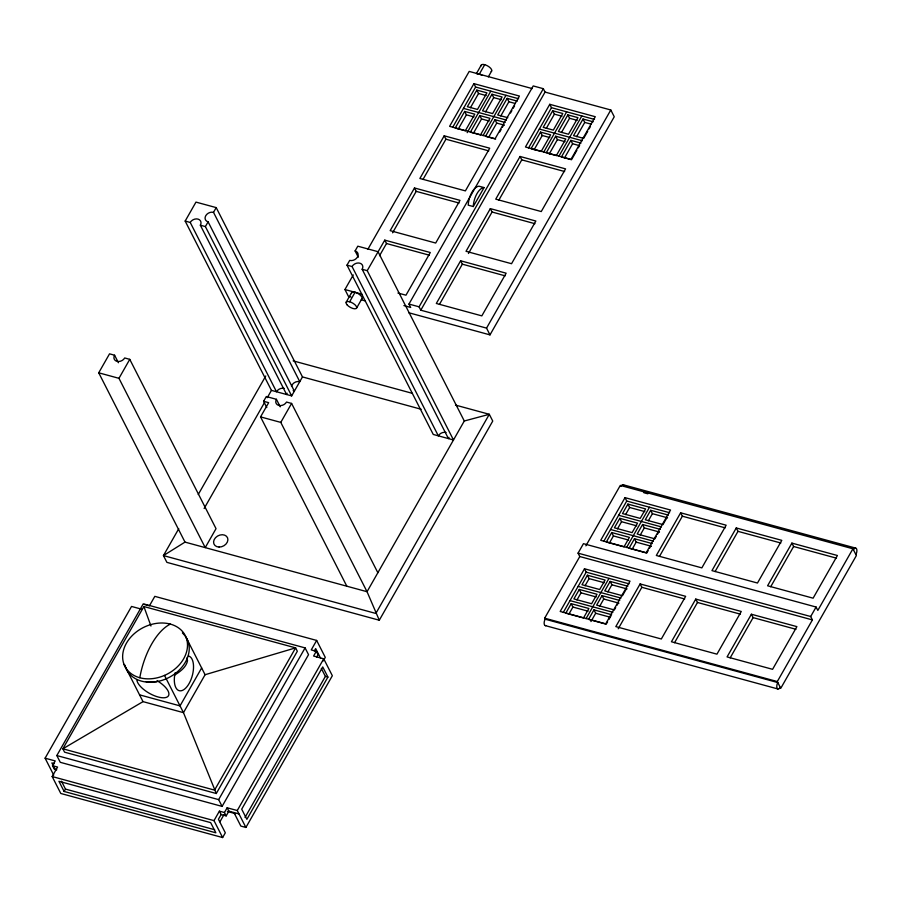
<?xml version="1.0" encoding="UTF-8"?>
<svg xmlns="http://www.w3.org/2000/svg" width="902" height="902" viewBox="0 0 902 902"><rect width="100%" height="100%" fill="white"/><g stroke="black" fill="none" stroke-linecap="round" stroke-linejoin="round"><path stroke-width="1.35" d="M455.476 405.088L489.301 414.3L492.751 421.065L379.291 620.226L367.046 591.712L185 542.113L98.724 372.808L109.537 353.843L114.588 355.219L118.421 362.739M302.474 376.923L291.662 395.888L271.434 390.374L185.169 221.069L195.971 202.104L216.209 207.607L302.474 376.923L421.144 409.249M129.764 359.346L216.029 528.651L205.228 547.627L118.963 378.321L129.764 359.346L124.701 357.97A5.987 4.623 -27 0 1 116.944 361.341A5.987 4.623 -27 0 1 114.588 355.219M291.662 395.888L205.397 226.582L208.103 221.836A5.987 4.623 -27 0 1 205.746 215.713A5.987 4.623 -27 0 1 213.503 212.353L216.209 207.607M53.725 775.111L45.1 758.187L131.545 606.448L141.659 609.2M178.754 528.707L163.442 555.587L166.893 562.363L379.291 620.226M198.248 494.499L265.763 375.987M56.826 755.549L143.26 603.81L305.09 647.895L308.54 654.66L222.095 806.399L60.276 762.314L56.826 755.549L218.645 799.623L222.095 806.399M56.77 769.756L54.233 769.068L52.508 765.685L55.214 760.938L45.1 758.187M143.892 606.539L62.858 748.795L64.583 752.178L216.288 793.512L297.333 651.255L295.608 647.873L143.892 606.539L150.961 626.022M266.8 407.557L263.61 401.289L266.304 396.542L276.418 399.304L280.251 406.825M204.123 508.525L264.5 402.551M267.274 397.681L271.434 390.374M222.625 837.552L214 820.628L219.4 811.146L221.125 814.529L218.419 819.264L225.32 832.817L222.625 837.552L60.795 793.467L52.169 776.543L57.57 767.061L52.508 765.685M346.819 586.199L260.554 416.893L268.661 402.664L263.61 401.289M346.999 265.154L352.051 266.53A5.987 4.623 -27 0 1 359.819 263.17A5.987 4.623 -27 0 1 362.164 269.281L367.227 270.668L453.492 439.973L433.264 434.46L346.999 265.154L349.694 260.407A5.987 4.623 -27 0 0 357.463 257.047A5.987 4.623 -27 0 0 355.106 250.925L357.801 246.19L378.028 251.692L464.293 420.997L367.046 591.712L280.781 422.395L260.554 416.893M350.923 296.995L348.397 296.307L344.936 289.531L353.268 274.918M367.847 249.324L469.198 71.416L532.225 88.588M64.121 791.46L58.946 781.301L210.662 822.635L215.837 832.794L64.121 791.46L65.474 789.092L61.449 781.188M346.131 302.271L351.543 292.789M476.47 73.479L481.206 65.181M280.781 422.395L291.594 403.431L286.532 402.055A5.987 4.623 -27 0 1 278.774 405.415A5.987 4.623 -27 0 1 276.418 399.304M349.649 301.775L355.061 292.293M367.227 270.668L384.771 240.135L430.288 252.526L405.968 295.202L397.94 293.015M414.48 187.977L390.171 230.653L435.689 243.044L459.997 200.368L414.48 187.977L416.205 191.359L459.05 203.029M444.201 135.807L419.881 178.483L465.398 190.886L489.707 148.21L444.201 135.807L445.926 139.201L488.76 150.871M473.911 83.649L449.602 126.325L495.119 138.728L519.428 96.052L473.911 83.649L475.636 87.043L518.627 98.746M479.312 74.167L484.712 64.685M379.55 255.706L386.496 243.517L384.771 240.135M392.595 232.817L416.205 191.359M423.004 179.442L445.926 139.201M452.68 127.34L475.636 87.043M464.665 111.442L455.206 128.028L465.319 130.79L474.779 114.193L464.665 111.442L466.39 114.825L473.967 116.888M476.82 90.099L467.36 106.695L477.474 109.446L486.933 92.85L476.82 90.099L478.545 93.481L486.122 95.556M458.284 129.054L466.39 114.825M470.438 107.71L478.545 93.481M356.617 308.044L362.018 298.562M488.309 76.884L491.68 70.954M467.168 132.662L490.812 91.17M479.83 115.569L470.382 132.166L480.495 134.917L489.944 118.32L479.83 115.569L481.555 118.951L489.143 121.026M491.985 94.236L482.536 110.833L492.65 113.584L502.098 96.988L491.985 94.236L493.71 97.619L501.298 99.682M473.449 133.18L481.555 118.951M485.603 111.848L493.71 97.619M483.021 135.604L505.977 95.308M505.12 122.458L495.006 119.707L485.547 136.303L495.66 139.055M517.274 101.114L507.161 98.363L497.701 114.96L507.815 117.711M488.625 137.318L496.731 123.089L495.006 119.707M500.779 115.975L508.886 101.746L507.161 98.363M499.719 131.94L501.061 129.572M502.414 127.205L503.767 124.826M510.521 112.975L511.874 110.608M513.215 108.229L514.568 105.861M201.642 667.942L180.028 705.883L139.573 694.856M403.904 305.598L410.681 307.447L408.956 304.064L533.217 85.938L543.331 88.689L545.056 92.083L610.801 109.988L614.251 116.764L489.989 334.879L408.662 312.723M164.502 675.406L183.478 712.648L143.023 701.632L62.858 748.795L214.563 790.118L295.608 647.873L205.092 674.719L183.478 712.648L216.288 793.512M473.268 206.547L484.081 187.582L479.018 186.207A14.973 7.239 -74.8 0 0 468.217 205.171L473.268 206.547A14.973 7.239 -74.8 0 1 484.081 187.582M489.989 334.879L486.539 328.114L420.794 310.198L419.069 306.815L543.331 88.689M420.794 310.198L545.056 92.083M460.629 260.791L436.32 303.467L481.826 315.869L506.146 273.193L460.629 260.791L462.354 264.185L505.188 275.854M490.338 208.633L466.03 251.308L511.547 263.711L535.856 221.035L490.338 208.633L492.064 212.026L534.909 223.696M520.059 156.474L495.739 199.15L541.256 211.553L565.565 168.877L520.059 156.474L521.784 159.868L564.618 171.527M549.769 104.316L525.46 146.992L570.977 159.395L595.286 116.719L549.769 104.316L551.494 107.699L594.486 119.414M439.432 304.425L462.354 264.185M468.454 253.485L492.064 212.026M498.862 200.097L521.784 159.868M528.538 148.007L551.494 107.699M540.512 132.098L531.064 148.695L541.177 151.457L550.626 134.86L540.512 132.098L542.237 135.492L549.825 137.555M552.678 110.766L543.218 127.362L553.332 130.113L562.792 113.517L552.678 110.766L554.403 114.148L561.98 116.211M534.142 149.709L542.237 135.492M546.296 128.377L554.403 114.148M543.703 152.145L566.67 111.837M546.229 152.833L555.688 136.236L565.802 138.987L556.342 155.584L547.503 153.171M567.843 114.892L558.394 131.489L568.508 134.251L577.957 117.655L567.843 114.892L569.568 118.286L577.156 120.349M549.307 153.847L557.413 139.618L555.688 136.236M561.461 132.504L569.568 118.286M558.879 156.271L581.835 115.963M580.978 143.125L570.865 140.362L561.405 156.959L571.518 159.722L576.919 150.239M593.133 121.781L583.019 119.03L573.559 135.627L583.673 138.378L587.732 131.264M564.483 157.974L572.59 143.756L570.865 140.362M576.637 136.642L584.744 122.413L583.019 119.03M578.272 147.86L579.625 145.493M589.074 128.896L590.427 126.528M486.539 328.114L610.801 109.988M218.645 799.623L305.09 647.895M144.354 604.464L149.416 605.84L154.817 596.357L316.647 640.431L311.246 649.925L316.298 651.3L318.023 654.683L316.67 657.051M314.313 650.94L315.666 648.561L320.684 658.415M227.157 807.775L228.882 811.169L226.176 815.904L224.451 812.522L227.157 807.775L237.271 810.537L245.896 827.461L332.342 675.722L323.717 658.798L313.603 656.036L316.298 651.3M219.941 821.756L223.989 814.653M237.271 810.537L323.717 658.798M323.243 660.929L325.272 657.366L316.647 640.431M245.017 817.46L325.385 676.387L321.36 668.495M327.911 677.086L246.877 819.332L241.702 809.173L322.736 666.928L327.911 677.086L325.385 676.387M852.931 548.777L856.381 555.553L780.749 688.327L777.298 681.551L812.409 619.911L579.783 556.534L578.058 553.152L583.459 543.669L816.096 607.035L817.821 610.428L852.931 548.777L620.305 485.411L585.872 545.845M545.913 625.593A4.194 2.03 -74.8 0 1 544.188 623.722A4.194 2.03 -74.8 0 1 545.191 619.2L544.673 618.186L579.783 556.534M584.496 568.779L560.187 611.455L605.704 623.846L630.013 581.17L584.496 568.779L586.221 572.161L629.055 583.831M625.018 497.645L600.709 540.321L646.215 552.723L670.536 510.047L625.018 497.645L626.743 501.038L669.577 512.708M563.265 612.469L586.221 572.161M603.776 541.347L626.743 501.038M571.192 603.675L565.791 613.157L583.493 617.983L588.893 608.489L571.192 603.675L572.917 607.057L588.093 611.195M579.298 589.446L573.897 598.928L591.599 603.754L597 594.271L579.298 589.446L581.023 592.839L596.188 596.966M587.405 575.228L581.993 584.71L599.695 589.525L605.095 580.042L587.405 575.228L589.13 578.61L604.295 582.737M611.714 532.541L606.313 542.034L624.015 546.849L629.416 537.366L611.714 532.541L613.439 535.935L628.604 540.061M619.821 518.323L614.409 527.805L632.11 532.631L637.511 523.137L619.821 518.323L621.546 521.706L636.711 525.843M627.916 504.094L622.515 513.576L640.217 518.402L645.618 508.92L627.916 504.094L629.641 507.476L644.817 511.614M568.869 614.172L572.917 607.057M576.976 599.943L581.023 592.839M585.071 585.725L589.13 578.61M609.38 543.049L613.439 535.935M617.487 528.82L621.546 521.706M625.593 514.591L629.641 507.476M586.018 618.671L608.985 578.362M626.54 547.537L649.496 507.24M611.646 614.69L593.944 609.876L588.544 619.358L606.245 624.173L607.598 621.805M619.753 600.473L602.051 595.647L596.65 605.129L614.352 609.955L615.705 607.576M627.86 586.244L610.158 581.418L604.757 590.9L622.459 595.726L626.507 588.611M652.169 543.568L634.467 538.742L629.066 548.224L646.768 553.05L648.121 550.682M660.275 529.339L642.574 524.524L637.173 534.007L654.875 538.821L656.216 536.453M668.382 515.121L650.68 510.295L645.28 519.778L662.97 524.603L667.029 517.489M590.945 621.557L595.681 613.259L593.944 609.876M599.729 606.144L603.776 599.029L602.051 595.647M607.835 591.915L611.883 584.812L610.158 581.418M632.144 549.239L636.192 542.136L634.467 538.742M640.251 535.021L644.299 527.907L642.574 524.524M648.346 520.792L652.405 513.678L650.68 510.295M608.951 619.437L610.97 615.874M617.047 605.208L618.4 602.84M649.463 548.315L650.816 545.935M657.569 534.085L658.922 531.718M640.127 583.932L615.818 626.608L661.324 638.999L685.644 596.323L640.127 583.932L641.852 587.315L684.686 598.984M680.649 512.798L656.329 555.474L701.846 567.877L726.155 525.201L680.649 512.798L682.374 516.192L725.208 527.862M618.231 628.773L641.852 587.315M659.452 556.433L682.374 516.192M695.758 599.086L671.438 641.762L716.955 654.164L741.264 611.477L695.758 599.086L697.483 602.468L740.317 614.138M736.269 527.952L711.96 570.628L757.477 583.03L781.786 540.354L736.269 527.952L737.994 531.346L780.839 543.015M674.561 642.709L697.483 602.468M715.072 571.586L737.994 531.346M751.377 614.239L727.068 656.915L772.586 669.318L796.894 626.631L751.377 614.239L753.114 617.622L795.947 629.292M791.9 543.105L767.591 585.781L813.108 598.184L837.417 555.508L791.9 543.105L793.625 546.499L836.47 558.169M730.18 657.862L753.114 617.622M770.703 586.74L793.625 546.499M812.409 619.911L810.684 616.517L816.096 607.035M174.729 675.057C180.084 671.584 186.162 667.412 187.526 660.738L186.973 657.761M185 542.113L163.442 555.587L375.841 613.45L489.301 414.3L464.293 420.997M156.542 681.698L146.135 681.675M508.886 101.746L515.2 103.471M584.744 122.413L591.058 124.138M463.481 108.375L506.473 120.09M539.34 129.042L582.32 140.746M496.731 123.089L504.308 125.152M557.413 139.618L565.002 141.682M572.59 143.756L578.904 145.47M386.496 243.517L429.329 255.187M185.169 221.069L190.232 222.444A5.987 4.623 -27 0 1 197.989 219.085A5.987 4.623 -27 0 1 200.345 225.207L286.611 394.512A5.987 4.623 -27 0 0 287.129 393.238M200.345 225.207L205.397 226.582M408.956 304.064L419.069 306.815M344.936 289.531L361.837 294.142M361.217 299.802L365.287 300.907M293.139 360.856L412.18 393.295M623.068 484.735L855.694 548.112M643.814 492.695L647.873 493.8M652.405 513.678L667.57 517.816M98.724 372.808L118.963 378.321M618.637 515.256L661.47 526.926M644.299 527.907L659.475 532.045M610.53 529.485L653.375 541.155M636.192 542.136L651.368 546.262M578.058 553.152L810.684 616.517M611.883 584.812L627.059 588.938M578.114 586.39L620.959 598.06M603.776 599.029L618.952 603.167M570.019 600.608L612.853 612.278M595.681 613.259L609.583 617.047M544.673 618.186L777.298 681.551M545.191 619.2L777.817 682.566A4.194 2.03 -74.8 0 0 777.129 688.26A4.194 2.03 -74.8 0 0 780.23 687.313M545.36 625.627L777.986 688.993M54.413 763.633L51.888 762.945L55.642 770.331M228.882 811.169L238.996 813.92M227.36 811.462L235.456 813.66M219.4 811.146L224.451 812.522M221.125 814.529L226.176 815.904M245.896 827.461L240.845 826.085L233.945 812.544M52.169 776.543L214 820.628M65.474 789.092L214.665 829.727M355.106 250.925L358.297 257.194M362.164 269.281L448.441 438.597A5.987 4.623 -27 0 0 448.959 437.323M352.051 266.53L438.327 435.835A5.987 4.623 -27 0 1 446.084 432.475M213.503 212.353L299.768 381.659A5.987 4.623 -27 0 0 291.481 386.304M208.103 221.836L294.368 391.141A5.987 4.623 -27 0 1 293.15 390.622M291.594 403.431L377.859 572.736M190.232 222.444L276.497 391.75A5.987 4.623 -27 0 1 284.254 388.39M186.105 637.466A33.87 26.169 -27 0 1 147.725 678.856A33.87 26.169 -27 0 1 131.399 636.451A33.87 26.169 -27 0 1 186.105 637.466L205.092 674.719M124.048 664.379L143.023 701.632M182.396 632.978A33.87 26.169 -27 0 1 170.196 676.827A33.87 26.169 -27 0 1 124.95 665.135M188.36 655.968A17.961 8.682 -74.8 0 1 192.554 674.673A17.961 8.682 -74.8 0 1 179.87 690.819A17.961 8.682 -74.8 0 1 175.123 672.813M157.016 680.672A17.961 7.385 29.7 0 1 168.742 695.183A17.961 7.385 29.7 0 1 152.224 694.788A17.961 7.385 29.7 0 1 136.901 680.198M139.799 677.752A53.883 26.045 -74.8 0 1 170.354 624.105M853.45 549.792A4.194 2.03 -74.8 0 1 856.55 548.844A4.194 2.03 -74.8 0 1 855.863 554.538M620.824 486.426A4.194 2.03 -74.8 0 1 623.925 485.479M351.453 293.466A5.987 2.458 29.7 0 1 357.812 293.432A5.987 2.458 29.7 0 1 361.578 299.047M477.023 73.93A5.987 2.458 29.7 0 1 482.074 75.317M481.116 65.869A5.987 2.458 29.7 0 1 487.475 65.823A5.987 2.458 29.7 0 1 491.24 71.438M346.943 304.707A5.987 2.458 29.7 0 0 356.177 308.529A5.987 2.458 29.7 0 0 351.025 302.249A5.987 2.458 29.7 0 0 346.943 304.707M219.118 547.063A7.487 5.784 -27 0 0 227.597 537.919A7.487 5.784 -27 0 0 215.51 537.693A7.487 5.784 -27 0 0 219.118 547.063"/></g></svg>
